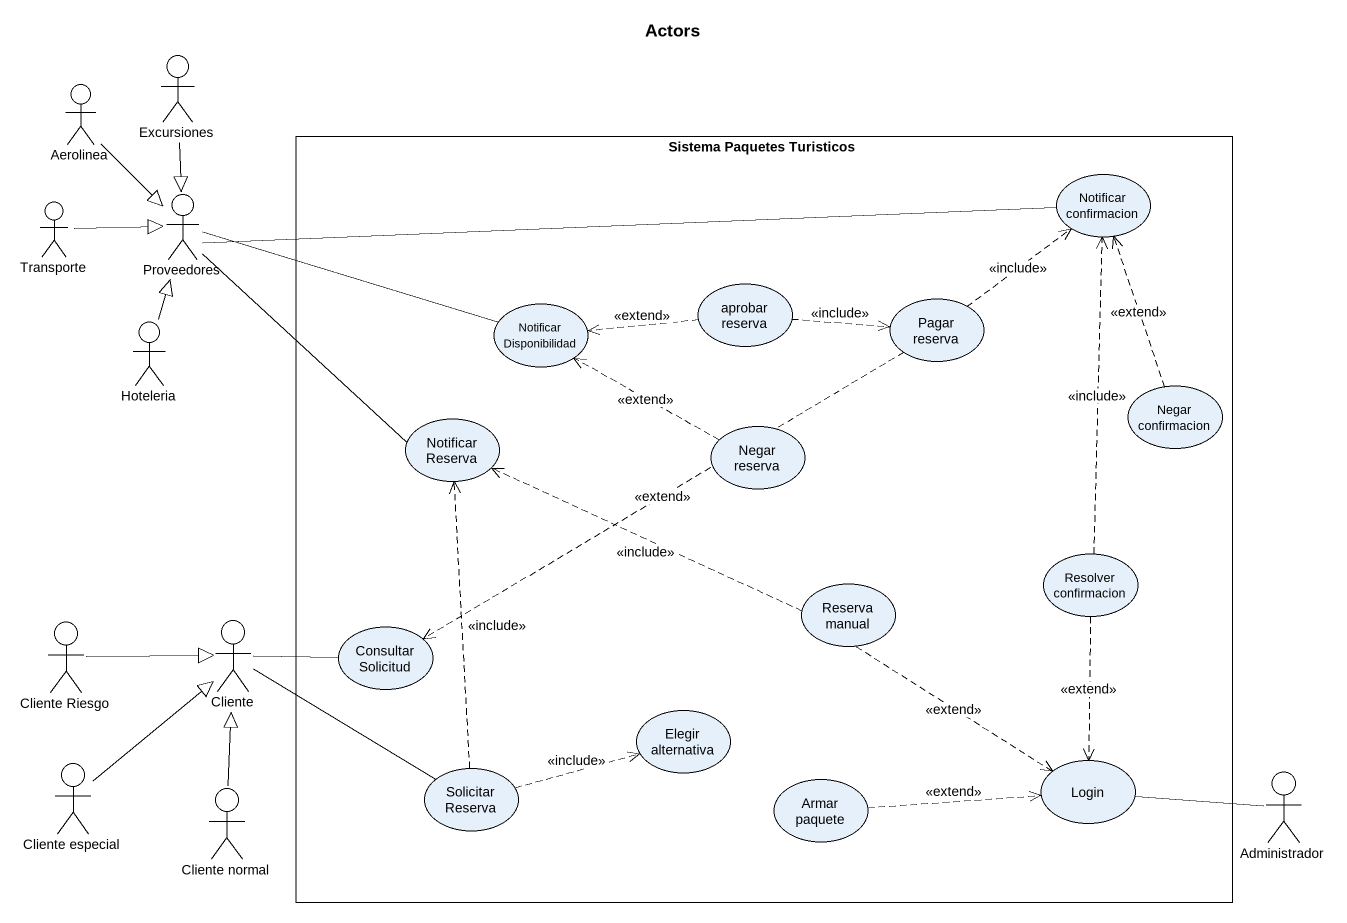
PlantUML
@startuml
title Actors
actor Excursiones
actor Aerolinea
rectangle "Sistema Paquetes Turisticos" as Sistema_Paquetes_Turisticos {
  usecase "Notificar confirmacion" as Notificar_confirmacion
  usecase "Notificar Disponibilidad" as Notificar_Disponibilidad
  usecase "aprobar reserva" as aprobar_reserva
  usecase "Pagar reserva" as Pagar_reserva
  usecase "Notificar Reserva" as Notificar_Reserva
  usecase "Negar confirmacion" as Negar_confirmacion
  usecase "Negar reserva" as Negar_reserva
  usecase "Reserva manual" as Reserva_manual
  usecase "Resolver confirmacion" as Resolver_confirmacion
  usecase "Consultar Solicitud" as Consultar_Solicitud
  usecase "Elegir alternativa" as Elegir_alternativa
  usecase Login
  usecase "Solicitar Reserva" as Solicitar_Reserva
  usecase "Armar paquete" as Armar_paquete
}
actor Proveedores
actor Transporte
actor Hoteleria
actor "Cliente Riesgo" as Cliente_Riesgo
actor Cliente
actor "Cliente especial" as Cliente_especial
actor "Cliente normal" as Cliente_normal
actor Administrador
Excursiones --|> Proveedores
Aerolinea --|> Proveedores
Notificar_confirmacion -left- Proveedores
Transporte -right-|> Proveedores
Notificar_Disponibilidad -left- Proveedores
aprobar_reserva .left.> Notificar_Disponibilidad : <<extend>>
aprobar_reserva .right.> Pagar_reserva : <<include>>
Pagar_reserva .up.> Notificar_confirmacion : <<include>>
Pagar_reserva .left.> Consultar_Solicitud : <<extend>>
Hoteleria -up-|> Proveedores
Notificar_Reserva -up- Proveedores
Negar_confirmacion .up.> Notificar_confirmacion : <<extend>>
Negar_reserva .left.> Notificar_Disponibilidad : <<extend>>
Reserva_manual .left.> Notificar_Reserva : <<include>>
Reserva_manual ..> Login : <<extend>>
Resolver_confirmacion .up.> Notificar_confirmacion : <<include>>
Resolver_confirmacion ..> Login : <<extend>>
Cliente_Riesgo -right-|> Cliente
Cliente -right- Consultar_Solicitud
Cliente -right- Solicitar_Reserva
Cliente_especial -up-|> Cliente
Cliente_normal -up-|> Cliente
Solicitar_Reserva .up.> Notificar_Reserva : <<include>>
Solicitar_Reserva .right.> Elegir_alternativa : <<include>>
Armar_paquete .right.> Login : <<extend>>
Administrador -left- Login
@enduml
